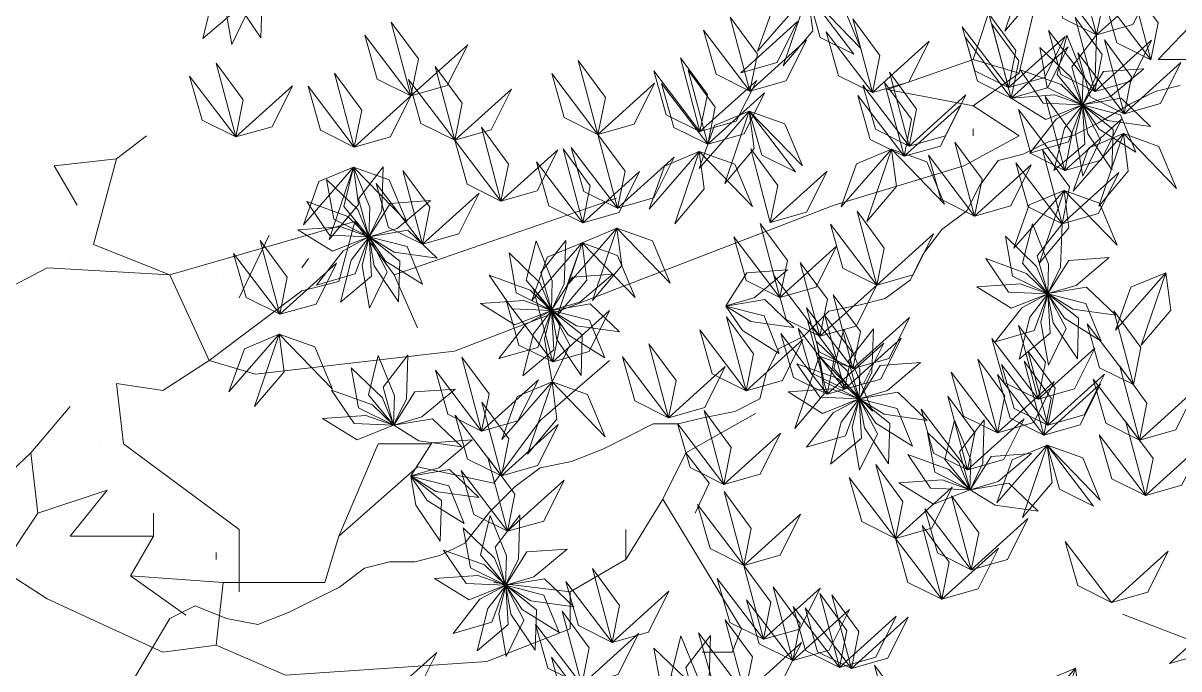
# Model space of a CAD drawing. Header units: inches. Extents: x 4350 to 28384, y -6772 to 993.
# Drawn here: x 24148.5 to 24239.2, y -1024.5 to -973.8 of the extents above; entities that cross this region are included whole.
import ezdxf

# ---------------------------------------------------------------- set-up
doc = ezdxf.new("R2010")
doc.units = ezdxf.units.IN
doc.header["$MEASUREMENT"] = 0
doc.layers.add('ARREDAMENTO', color=2, linetype='Continuous', lineweight=18)

# ---------------------------------------------------------------- blocks, each defined once
blk = doc.blocks.new('chioma jacaranda')
at = {"layer": 'ARREDAMENTO'}
for p, q in [((14697.241, -3512.01), (14699.059, -3504.195)), ((14699.059, -3504.195), (14697.241, -3512.01)), ((14693.606, -3510.919), (14695.424, -3505.467)), ((14712.326, -3506.557), (14708.146, -3510.919)), ((14686.882, -3513.282), (14693.606, -3510.919)), ((14697.241, -3512.01), (14693.606, -3510.919)), ((14708.146, -3510.919), (14712.871, -3510.919)), ((14693.606, -3514.554), (14697.241, -3512.01)), ((14686.882, -3513.282), (14693.606, -3514.554)), ((14697.241, -3516.917), (14693.606, -3514.554)), ((14626.361, -3518.734), (14628.724, -3516.917)), ((14692.879, -3519.279), (14697.241, -3516.917)), ((14693.606, -3516.372), (14693.606, -3516.917)), ((14621.454, -3519.279), (14626.361, -3518.734)), ((14624.543, -3525.459), (14626.361, -3518.734)), ((14623.271, -3522.369), (14621.454, -3519.279)), ((14621.454, -3519.279), (14621.454, -3519.279)), ((14682.702, -3522.369), (14692.879, -3519.279)), ((14665.618, -3521.824), (14648.17, -3527.821)), ((14652.896, -3533.819), (14682.702, -3522.369)), ((14645.081, -3523.641), (14630.541, -3527.821)), ((14643.808, -3528.367), (14645.081, -3523.641)), ((14648.17, -3527.821), (14645.081, -3523.641)), ((14638.356, -3524.732), (14635.993, -3529.639)), ((14630.541, -3527.821), (14624.543, -3525.459)), ((14622.726, -3526.549), (14622.726, -3526.549)), ((14641.446, -3526.549), (14640.9, -3527.276)), ((14612.912, -3531.456), (14620.909, -3527.276)), ((14620.909, -3527.276), (14630.541, -3527.821)), ((14630.541, -3527.821), (14633.631, -3534.546)), ((14634.176, -3527.821), (14634.176, -3527.821)), ((14648.17, -3527.821), (14649.988, -3532.002)), ((14640.9, -3529.094), (14643.808, -3528.367)), ((14633.631, -3534.546), (14640.9, -3529.094)), ((14637.266, -3535.636), (14652.896, -3533.819)), ((14629.996, -3536.909), (14633.631, -3534.546)), ((14633.631, -3534.546), (14629.996, -3536.909)), ((14633.631, -3534.546), (14637.266, -3535.636)), ((14659.62, -3539.271), (14665.073, -3534.546)), ((14626.906, -3541.089), (14626.361, -3536.363)), ((14626.361, -3536.363), (14629.996, -3536.909)), ((14619.636, -3541.816), (14622.726, -3538.181)), ((14671.07, -3541.816), (14676.522, -3538.726)), ((14655.985, -3544.178), (14659.62, -3539.271)), ((14625.089, -3541.089), (14625.089, -3541.089)), ((14635.993, -3547.813), (14626.906, -3541.089)), ((14646.898, -3541.089), (14643.808, -3548.359)), ((14651.078, -3541.089), (14646.898, -3541.089)), ((14619.636, -3541.816), (14616.547, -3544.724)), ((14620.182, -3546.541), (14619.636, -3541.816)), ((14671.07, -3541.816), (14669.253, -3545.451)), ((14672.888, -3544.178), (14671.07, -3541.816)), ((14643.808, -3548.359), (14649.988, -3542.906)), ((14649.988, -3542.906), (14655.985, -3544.178)), ((14671.797, -3546.541), (14672.888, -3544.178)), ((14625.634, -3544.724), (14620.182, -3546.541)), ((14622.726, -3548.359), (14625.634, -3544.724)), ((14666.345, -3550.176), (14669.253, -3545.451)), ((14669.253, -3545.451), (14675.432, -3555.628)), ((14620.182, -3546.541), (14617.274, -3550.903)), ((14620.182, -3546.541), (14620.182, -3546.541)), ((14629.269, -3548.359), (14629.269, -3546.541)), ((14671.797, -3546.541), (14671.797, -3546.541)), ((14635.993, -3552.72), (14635.993, -3547.813)), ((14666.345, -3547.813), (14666.345, -3547.813)), ((14666.345, -3547.813), (14666.345, -3550.176)), ((14622.726, -3548.359), (14629.269, -3548.359)), ((14629.269, -3548.359), (14627.451, -3551.448)), ((14642.718, -3551.993), (14643.808, -3548.359)), ((14634.176, -3549.631), (14634.176, -3550.176)), ((14661.983, -3552.72), (14666.345, -3550.176)), ((14617.274, -3550.903), (14620.909, -3553.266)), ((14634.721, -3551.993), (14627.451, -3551.448)), ((14627.451, -3551.448), (14631.813, -3554.538)), ((14634.176, -3556.901), (14634.721, -3551.993)), ((14634.721, -3551.993), (14642.718, -3551.993)), ((14661.983, -3552.72), (14655.985, -3551.993)), ((14620.909, -3553.266), (14629.996, -3557.446)), ((14661.983, -3555.628), (14661.983, -3552.72)), ((14655.44, -3558.173), (14661.983, -3555.628)), ((14675.432, -3555.628), (14674.705, -3557.446)), ((14629.996, -3557.446), (14634.176, -3556.901)), ((14634.176, -3556.901), (14639.628, -3559.263)), ((14674.705, -3557.446), (14672.342, -3557.446)), ((14639.628, -3559.263), (14655.44, -3558.173))]:
    blk.add_line(p, q, dxfattribs=at)
at = {"layer": 'ARREDAMENTO', "linetype": 'Continuous'}
blk.add_line((14705.349, -3554.459), (14710.529, -3556.448), dxfattribs=at)
at = {"layer": 'ARREDAMENTO'}
blk.add_lwpolyline([(14627.603, -3559.721), (14629.081, -3557.259), (14630.559, -3554.798), (14632.53, -3553.814), (14634.993, -3554.798), (14637.456, -3555.291), (14639.919, -3554.306), (14643.86, -3552.337), (14645.83, -3550.86), (14647.801, -3550.368), (14649.771, -3550.368), (14651.742, -3549.876), (14653.712, -3548.891), (14655.683, -3546.43), (14657.653, -3544.461), (14659.623, -3542.985), (14662.087, -3542.492), (14664.55, -3541.508), (14666.52, -3540.523), (14668.491, -3539.539), (14670.461, -3539.539), (14672.431, -3539.047), (14674.895, -3538.555), (14676.865, -3537.57), (14677.358, -3535.601), (14678.343, -3533.632), (14680.313, -3532.648), (14682.284, -3530.679), (14684.747, -3530.186), (14686.717, -3529.694), (14688.688, -3528.218), (14689.673, -3526.249), (14691.151, -3524.28), (14693.121, -3522.803), (14694.107, -3520.834), (14695.584, -3518.865), (14697.555, -3518.373), (14699.525, -3517.388), (14701.496, -3516.896), (14703.466, -3515.912), (14705.929, -3514.435), (14707.9, -3513.45), (14709.87, -3512.958)], dxfattribs=at)
at = {"layer": 'ARREDAMENTO', "lineweight": 0}
for points in [[(14698.022, -3503.016), (14698.412, -3505.955), (14696.096, -3508.696), (14698.022, -3503.016)], [(14703.313, -3509.001), (14703.898, -3506.095), (14701.771, -3503.205), (14703.313, -3509.001)], [(14633.132, -3509.277), (14633.957, -3505.97), (14635.371, -3504.147), (14635.564, -3507.225), (14633.132, -3509.277)], [(14635.416, -3509.743), (14634.824, -3506.386), (14635.374, -3504.146), (14636.803, -3506.879), (14635.416, -3509.743)], [(14637.691, -3509.24), (14635.786, -3506.414), (14635.377, -3504.144), (14637.794, -3506.059), (14637.691, -3509.24)], [(14703.313, -3509.001), (14700.66, -3507.68), (14699.683, -3504.227), (14703.313, -3509.001)], [(14703.313, -3509.001), (14706.166, -3508.194), (14707.766, -3504.982), (14703.313, -3509.001)], [(14707.561, -3510.945), (14708.146, -3508.039), (14706.019, -3505.149), (14707.561, -3510.945)], [(14680.63, -3505.749), (14677.894, -3506.89), (14676.689, -3510.27), (14680.63, -3505.749)], [(14680.63, -3505.749), (14681.02, -3508.687), (14678.704, -3511.429), (14680.63, -3505.749)], [(14684.261, -3510.523), (14681.607, -3509.202), (14680.63, -3505.749), (14684.261, -3510.523)], [(14680.63, -3505.749), (14683.423, -3506.744), (14684.804, -3510.056), (14680.63, -3505.749)], [(14707.561, -3510.945), (14704.908, -3509.624), (14703.931, -3506.171), (14707.561, -3510.945)], [(14649.478, -3513.789), (14650.063, -3510.883), (14647.936, -3507.993), (14649.478, -3513.789)], [(14676.088, -3513.41), (14676.673, -3510.504), (14674.546, -3507.614), (14676.088, -3513.41)], [(14675.373, -3511.973), (14678.226, -3511.166), (14679.826, -3507.954), (14675.373, -3511.973)], [(14685.71, -3513.521), (14686.295, -3510.615), (14684.167, -3507.725), (14685.71, -3513.521)], [(14696.395, -3513.138), (14696.98, -3510.232), (14694.853, -3507.342), (14696.395, -3513.138)], [(14703.165, -3513.438), (14703.749, -3510.532), (14701.622, -3507.642), (14703.165, -3513.438)], [(14676.088, -3513.41), (14673.435, -3512.089), (14672.458, -3508.636), (14676.088, -3513.41)], [(14685.71, -3513.521), (14683.056, -3512.2), (14682.079, -3508.747), (14685.71, -3513.521)], [(14696.395, -3513.138), (14693.741, -3511.817), (14692.764, -3508.364), (14696.395, -3513.138)], [(14696.614, -3513.952), (14697.199, -3511.046), (14695.072, -3508.156), (14696.614, -3513.952)], [(14703.165, -3513.438), (14700.511, -3512.117), (14699.534, -3508.664), (14703.165, -3513.438)], [(14703.313, -3509.001), (14703.194, -3512.408), (14702.19, -3514.484), (14701.361, -3511.513), (14703.313, -3509.001)], [(14649.478, -3513.789), (14646.824, -3512.468), (14645.847, -3509.015), (14649.478, -3513.789)], [(14649.478, -3513.789), (14652.331, -3512.982), (14653.93, -3509.77), (14649.478, -3513.789)], [(14676.088, -3513.41), (14678.941, -3512.603), (14680.54, -3509.391), (14676.088, -3513.41)], [(14685.71, -3513.521), (14688.562, -3512.714), (14690.162, -3509.502), (14685.71, -3513.521)], [(14696.614, -3513.952), (14693.96, -3512.631), (14692.983, -3509.178), (14696.614, -3513.952)], [(14696.395, -3513.138), (14699.248, -3512.331), (14700.847, -3509.119), (14696.395, -3513.138)], [(14700.983, -3509.02), (14702.259, -3512.18), (14702.187, -3514.486), (14700.221, -3512.109), (14700.983, -3509.02)], [(14703.165, -3513.438), (14706.017, -3512.631), (14707.617, -3509.419), (14703.165, -3513.438)], [(14705.461, -3515.184), (14706.046, -3512.278), (14703.919, -3509.388), (14705.461, -3515.184)], [(14672.169, -3516.588), (14672.754, -3513.681), (14670.627, -3510.791), (14672.169, -3516.588)], [(14696.614, -3513.952), (14699.467, -3513.146), (14701.066, -3509.933), (14696.614, -3513.952)], [(14698.861, -3509.985), (14701.313, -3512.353), (14702.185, -3514.489), (14699.422, -3513.118), (14698.861, -3509.985)], [(14705.461, -3515.184), (14702.807, -3513.863), (14701.83, -3510.41), (14705.461, -3515.184)], [(14635.73, -3517.01), (14636.315, -3514.104), (14634.187, -3511.214), (14635.73, -3517.01)], [(14652.916, -3517.27), (14653.501, -3514.364), (14651.373, -3511.474), (14652.916, -3517.27)], [(14664.156, -3516.811), (14664.741, -3513.905), (14662.613, -3511.015), (14664.156, -3516.811)], [(14707.024, -3511.651), (14704.413, -3513.842), (14702.198, -3514.485), (14703.85, -3511.881), (14707.024, -3511.651)], [(14705.461, -3515.184), (14708.314, -3514.377), (14709.913, -3511.165), (14705.461, -3515.184)], [(14635.73, -3517.01), (14633.076, -3515.689), (14632.099, -3512.236), (14635.73, -3517.01)], [(14645.026, -3517.808), (14645.611, -3514.902), (14643.484, -3512.012), (14645.026, -3517.808)], [(14652.916, -3517.27), (14650.262, -3515.949), (14649.285, -3512.496), (14652.916, -3517.27)], [(14664.156, -3516.811), (14661.502, -3515.49), (14660.525, -3512.037), (14664.156, -3516.811)], [(14672.169, -3516.588), (14669.515, -3515.267), (14668.538, -3511.814), (14672.169, -3516.588)], [(14672.78, -3517.576), (14673.365, -3514.67), (14671.237, -3511.78), (14672.78, -3517.576)], [(14672.169, -3516.588), (14675.022, -3515.781), (14676.621, -3512.568), (14672.169, -3516.588)], [(14688.595, -3517.723), (14689.18, -3514.817), (14687.053, -3511.927), (14688.595, -3517.723)], [(14697.316, -3511.73), (14700.519, -3512.896), (14702.184, -3514.493), (14699.102, -3514.364), (14697.316, -3511.73)], [(14635.73, -3517.01), (14638.582, -3516.203), (14640.182, -3512.991), (14635.73, -3517.01)], [(14645.026, -3517.808), (14642.372, -3516.487), (14641.395, -3513.034), (14645.026, -3517.808)], [(14652.916, -3517.27), (14655.768, -3516.463), (14657.368, -3513.251), (14652.916, -3517.27)], [(14664.156, -3516.811), (14667.008, -3516.005), (14668.608, -3512.792), (14664.156, -3516.811)], [(14672.78, -3517.576), (14670.126, -3516.255), (14669.149, -3512.802), (14672.78, -3517.576)], [(14688.595, -3517.723), (14685.941, -3516.402), (14684.964, -3512.949), (14688.595, -3517.723)], [(14688.189, -3518.527), (14688.774, -3515.621), (14686.647, -3512.731), (14688.189, -3518.527)], [(14645.026, -3517.808), (14647.879, -3517.001), (14649.478, -3513.789), (14645.026, -3517.808)], [(14672.78, -3517.576), (14675.632, -3516.77), (14677.232, -3513.557), (14672.78, -3517.576)], [(14688.189, -3518.527), (14685.535, -3517.206), (14684.558, -3513.753), (14688.189, -3518.527)], [(14688.595, -3517.723), (14691.448, -3516.916), (14693.047, -3513.704), (14688.595, -3517.723)], [(14696.614, -3513.952), (14700.014, -3513.715), (14702.184, -3514.496), (14699.317, -3515.632), (14696.614, -3513.952)], [(14700.804, -3519.64), (14701.388, -3516.734), (14699.261, -3513.844), (14700.804, -3519.64)], [(14707.537, -3516.181), (14704.162, -3515.707), (14702.202, -3514.491), (14705.243, -3513.977), (14707.537, -3516.181)], [(14676.036, -3514.977), (14673.3, -3516.118), (14672.095, -3519.498), (14676.036, -3514.977)], [(14676.036, -3514.977), (14676.426, -3517.916), (14674.11, -3520.657), (14676.036, -3514.977)], [(14679.667, -3519.751), (14677.013, -3518.43), (14676.036, -3514.977), (14679.667, -3519.751)], [(14676.036, -3514.977), (14678.828, -3515.972), (14680.21, -3519.284), (14676.036, -3514.977)], [(14688.189, -3518.527), (14691.042, -3517.721), (14692.641, -3514.508), (14688.189, -3518.527)], [(14700.804, -3519.64), (14698.15, -3518.319), (14697.173, -3514.866), (14700.804, -3519.64)], [(14698.058, -3518.277), (14700.157, -3515.591), (14702.19, -3514.501), (14701.115, -3517.392), (14698.058, -3518.277)], [(14699.955, -3519.632), (14700.78, -3516.324), (14702.193, -3514.502), (14702.387, -3517.58), (14699.955, -3519.632)], [(14702.238, -3520.098), (14701.647, -3516.741), (14702.197, -3514.501), (14703.626, -3517.234), (14702.238, -3520.098)], [(14704.514, -3519.594), (14702.608, -3516.769), (14702.2, -3514.498), (14704.617, -3516.414), (14704.514, -3519.594)], [(14706.388, -3518.209), (14703.498, -3516.403), (14702.201, -3514.495), (14705.189, -3515.262), (14706.388, -3518.209)], [(14656.547, -3522.044), (14657.131, -3519.138), (14655.004, -3516.248), (14656.547, -3522.044)], [(14700.804, -3519.64), (14703.656, -3518.833), (14705.256, -3515.621), (14700.804, -3519.64)], [(14665.698, -3522.608), (14666.283, -3519.701), (14664.156, -3516.811), (14665.698, -3522.608)], [(14705.409, -3516.751), (14702.673, -3517.892), (14701.467, -3521.272), (14705.409, -3516.751)], [(14705.409, -3516.751), (14705.798, -3519.69), (14703.483, -3522.431), (14705.409, -3516.751)], [(14705.409, -3516.751), (14708.201, -3517.746), (14709.582, -3521.058), (14705.409, -3516.751)], [(14656.547, -3522.044), (14653.893, -3520.723), (14652.916, -3517.27), (14656.547, -3522.044)], [(14656.547, -3522.044), (14659.399, -3521.237), (14660.999, -3518.025), (14656.547, -3522.044)], [(14662.962, -3523.749), (14663.547, -3520.842), (14661.42, -3517.952), (14662.962, -3523.749)], [(14665.698, -3522.608), (14663.044, -3521.287), (14662.067, -3517.834), (14665.698, -3522.608)], [(14677.692, -3523.726), (14678.277, -3520.82), (14676.149, -3517.93), (14677.692, -3523.726)], [(14687.2, -3517.966), (14684.464, -3519.107), (14683.259, -3522.487), (14687.2, -3517.966)], [(14687.2, -3517.966), (14687.59, -3520.904), (14685.274, -3523.646), (14687.2, -3517.966)], [(14687.2, -3517.966), (14689.992, -3518.961), (14691.374, -3522.273), (14687.2, -3517.966)], [(14693.732, -3523.223), (14694.317, -3520.317), (14692.19, -3517.427), (14693.732, -3523.223)], [(14700.597, -3523.821), (14701.182, -3520.915), (14699.055, -3518.025), (14700.597, -3523.821)], [(14662.962, -3523.749), (14660.308, -3522.428), (14659.331, -3518.974), (14662.962, -3523.749)], [(14665.698, -3522.608), (14668.551, -3521.801), (14670.15, -3518.589), (14665.698, -3522.608)], [(14672.117, -3518.155), (14669.381, -3519.296), (14668.175, -3522.676), (14672.117, -3518.155)], [(14672.117, -3518.155), (14672.506, -3521.093), (14670.191, -3523.835), (14672.117, -3518.155)], [(14672.117, -3518.155), (14674.909, -3519.15), (14676.291, -3522.462), (14672.117, -3518.155)], [(14693.732, -3523.223), (14691.079, -3521.902), (14690.102, -3518.449), (14693.732, -3523.223)], [(14644.974, -3519.375), (14642.238, -3520.516), (14641.032, -3523.896), (14644.974, -3519.375)], [(14644.974, -3519.375), (14645.363, -3522.314), (14643.048, -3525.055), (14644.974, -3519.375)], [(14644.974, -3519.375), (14646.25, -3522.535), (14646.178, -3524.841), (14644.212, -3522.464), (14644.974, -3519.375)], [(14644.974, -3519.375), (14647.766, -3520.37), (14649.148, -3523.682), (14644.974, -3519.375)], [(14647.304, -3519.356), (14647.185, -3522.762), (14646.181, -3524.839), (14645.352, -3521.868), (14647.304, -3519.356)], [(14650.381, -3525.434), (14650.966, -3522.528), (14648.839, -3519.638), (14650.381, -3525.434)], [(14662.962, -3523.749), (14665.815, -3522.942), (14667.414, -3519.729), (14662.962, -3523.749)], [(14677.692, -3523.726), (14680.544, -3522.919), (14682.144, -3519.707), (14677.692, -3523.726)], [(14693.732, -3523.223), (14696.585, -3522.417), (14698.184, -3519.204), (14693.732, -3523.223)], [(14700.597, -3523.821), (14697.943, -3522.5), (14696.966, -3519.047), (14700.597, -3523.821)], [(14700.597, -3523.821), (14703.45, -3523.014), (14705.049, -3519.802), (14700.597, -3523.821)], [(14642.852, -3520.34), (14645.304, -3522.708), (14646.176, -3524.844), (14643.413, -3523.472), (14642.852, -3520.34)], [(14650.381, -3525.434), (14647.727, -3524.113), (14646.75, -3520.66), (14650.381, -3525.434)], [(14650.381, -3525.434), (14653.234, -3524.627), (14654.833, -3521.415), (14650.381, -3525.434)], [(14700.751, -3521.207), (14698.015, -3522.348), (14696.81, -3525.728), (14700.751, -3521.207)], [(14700.751, -3521.207), (14701.141, -3524.146), (14698.825, -3526.887), (14700.751, -3521.207)], [(14700.751, -3521.207), (14703.544, -3522.202), (14704.925, -3525.514), (14700.751, -3521.207)], [(14641.307, -3522.085), (14644.51, -3523.251), (14646.175, -3524.847), (14643.093, -3524.718), (14641.307, -3522.085)], [(14651.015, -3522.006), (14648.404, -3524.197), (14646.189, -3524.84), (14647.841, -3522.236), (14651.015, -3522.006)], [(14686.042, -3528.64), (14686.627, -3525.733), (14684.5, -3522.843), (14686.042, -3528.64)], [(14640.605, -3524.307), (14644.005, -3524.07), (14646.175, -3524.851), (14643.308, -3525.987), (14640.605, -3524.307)], [(14651.528, -3526.536), (14648.153, -3526.062), (14646.193, -3524.846), (14649.234, -3524.332), (14651.528, -3526.536)], [(14665.646, -3524.175), (14662.91, -3525.316), (14661.704, -3528.696), (14665.646, -3524.175)], [(14665.646, -3524.175), (14666.035, -3527.113), (14663.72, -3529.855), (14665.646, -3524.175)], [(14665.646, -3524.175), (14668.438, -3525.17), (14669.82, -3528.482), (14665.646, -3524.175)], [(14678.448, -3529.611), (14679.033, -3526.705), (14676.905, -3523.815), (14678.448, -3529.611)], [(14686.042, -3528.64), (14683.388, -3527.318), (14682.411, -3523.865), (14686.042, -3528.64)], [(14698.267, -3523.84), (14699.543, -3527), (14699.471, -3529.306), (14697.504, -3526.929), (14698.267, -3523.84)], [(14700.597, -3523.821), (14700.478, -3527.227), (14699.474, -3529.304), (14698.644, -3526.333), (14700.597, -3523.821)], [(14639.185, -3530.93), (14639.77, -3528.024), (14637.642, -3525.134), (14639.185, -3530.93)], [(14642.049, -3528.632), (14644.148, -3525.946), (14646.181, -3524.856), (14645.106, -3527.747), (14642.049, -3528.632)], [(14643.946, -3529.986), (14644.771, -3526.679), (14646.184, -3524.857), (14646.378, -3527.935), (14643.946, -3529.986)], [(14646.229, -3530.452), (14645.638, -3527.096), (14646.188, -3524.856), (14647.617, -3527.589), (14646.229, -3530.452)], [(14648.505, -3529.949), (14646.599, -3527.123), (14646.191, -3524.853), (14648.608, -3526.769), (14648.505, -3529.949)], [(14650.379, -3528.564), (14647.489, -3526.758), (14646.192, -3524.85), (14649.18, -3525.617), (14650.379, -3528.564)], [(14659.298, -3525.152), (14660.575, -3528.313), (14660.502, -3530.618), (14658.536, -3528.242), (14659.298, -3525.152)], [(14662.91, -3525.316), (14660.174, -3526.457), (14658.968, -3529.837), (14662.91, -3525.316)], [(14661.629, -3525.133), (14661.509, -3528.54), (14660.506, -3530.616), (14659.676, -3527.646), (14661.629, -3525.133)], [(14662.91, -3525.316), (14663.299, -3528.254), (14660.984, -3530.996), (14662.91, -3525.316)], [(14662.91, -3525.316), (14665.702, -3526.311), (14667.084, -3529.623), (14662.91, -3525.316)], [(14678.448, -3529.611), (14675.794, -3528.29), (14674.817, -3524.837), (14678.448, -3529.611)], [(14686.042, -3528.64), (14688.895, -3527.833), (14690.494, -3524.62), (14686.042, -3528.64)], [(14696.145, -3524.805), (14698.597, -3527.173), (14699.468, -3529.309), (14696.705, -3527.937), (14696.145, -3524.805)], [(14639.185, -3530.93), (14636.531, -3529.609), (14635.554, -3526.156), (14639.185, -3530.93)], [(14657.177, -3526.118), (14659.628, -3528.485), (14660.5, -3530.621), (14657.737, -3529.25), (14657.177, -3526.118)], [(14678.448, -3529.611), (14681.3, -3528.804), (14682.9, -3525.592), (14678.448, -3529.611)], [(14639.185, -3530.93), (14642.037, -3530.123), (14643.637, -3526.911), (14639.185, -3530.93)], [(14681.59, -3532.659), (14682.175, -3529.753), (14680.047, -3526.863), (14681.59, -3532.659)], [(14694.6, -3526.55), (14697.803, -3527.716), (14699.467, -3529.312), (14696.386, -3529.183), (14694.6, -3526.55)], [(14704.307, -3526.471), (14701.696, -3528.661), (14699.481, -3529.305), (14701.134, -3526.701), (14704.307, -3526.471)], [(14655.631, -3527.862), (14658.834, -3529.028), (14660.499, -3530.625), (14657.417, -3530.496), (14655.631, -3527.862)], [(14665.339, -3527.783), (14662.728, -3529.974), (14660.513, -3530.618), (14662.165, -3528.013), (14665.339, -3527.783)], [(14679.033, -3527.442), (14676.422, -3529.632), (14674.207, -3530.276), (14675.859, -3527.671), (14679.033, -3527.442)], [(14681.59, -3532.659), (14678.936, -3531.338), (14677.959, -3527.885), (14681.59, -3532.659)], [(14708.737, -3527.664), (14706, -3528.805), (14704.795, -3532.185), (14708.737, -3527.664)], [(14708.737, -3527.664), (14709.126, -3530.603), (14706.811, -3533.344), (14708.737, -3527.664)], [(14660.606, -3534.663), (14661.191, -3531.757), (14659.063, -3528.867), (14660.606, -3534.663)], [(14681.59, -3532.659), (14684.443, -3531.852), (14686.042, -3528.64), (14681.59, -3532.659)], [(14693.898, -3528.772), (14697.298, -3528.534), (14699.468, -3529.316), (14696.6, -3530.451), (14693.898, -3528.772)], [(14704.821, -3531.001), (14701.446, -3530.527), (14699.485, -3529.311), (14702.527, -3528.796), (14704.821, -3531.001)], [(14654.929, -3530.085), (14658.329, -3529.847), (14660.5, -3530.628), (14657.632, -3531.764), (14654.929, -3530.085)], [(14679.547, -3531.972), (14676.171, -3531.497), (14674.211, -3530.282), (14677.252, -3529.767), (14679.547, -3531.972)], [(14684.176, -3535.196), (14684.761, -3532.29), (14682.634, -3529.4), (14684.176, -3535.196)], [(14695.342, -3533.097), (14697.44, -3530.411), (14699.473, -3529.321), (14698.398, -3532.212), (14695.342, -3533.097)], [(14697.238, -3534.451), (14698.063, -3531.144), (14699.477, -3529.321), (14699.671, -3532.4), (14697.238, -3534.451)], [(14699.522, -3534.917), (14698.93, -3531.561), (14699.481, -3529.32), (14700.91, -3532.054), (14699.522, -3534.917)], [(14701.798, -3534.414), (14699.892, -3531.588), (14699.483, -3529.318), (14701.901, -3531.234), (14701.798, -3534.414)], [(14703.672, -3533.029), (14700.782, -3531.223), (14699.485, -3529.315), (14702.473, -3530.082), (14703.672, -3533.029)], [(14656.373, -3534.409), (14658.472, -3531.724), (14660.505, -3530.634), (14659.43, -3533.525), (14656.373, -3534.409)], [(14660.606, -3534.663), (14657.952, -3533.342), (14656.975, -3529.889), (14660.606, -3534.663)], [(14658.27, -3535.764), (14659.095, -3532.457), (14660.508, -3530.634), (14660.702, -3533.712), (14658.27, -3535.764)], [(14660.554, -3536.23), (14659.962, -3532.873), (14660.512, -3530.633), (14661.941, -3533.366), (14660.554, -3536.23)], [(14662.829, -3535.727), (14660.923, -3532.901), (14660.515, -3530.631), (14662.932, -3532.546), (14662.829, -3535.727)], [(14665.852, -3532.314), (14662.477, -3531.839), (14660.517, -3530.624), (14663.558, -3530.109), (14665.852, -3532.314)], [(14664.704, -3534.341), (14661.813, -3532.535), (14660.517, -3530.627), (14663.504, -3531.394), (14664.704, -3534.341)], [(14660.606, -3534.663), (14663.458, -3533.856), (14665.058, -3530.644), (14660.606, -3534.663)], [(14678.398, -3534), (14675.507, -3532.193), (14674.211, -3530.286), (14677.198, -3531.053), (14678.398, -3534)], [(14684.176, -3535.196), (14681.522, -3533.875), (14680.545, -3530.422), (14684.176, -3535.196)], [(14706.196, -3536.453), (14706.781, -3533.546), (14704.654, -3530.656), (14706.196, -3536.453)], [(14675.787, -3536.937), (14676.372, -3534.031), (14674.245, -3531.141), (14675.787, -3536.937)], [(14682.154, -3537.203), (14682.739, -3534.297), (14680.611, -3531.407), (14682.154, -3537.203)], [(14683.52, -3536.818), (14684.105, -3533.912), (14681.978, -3531.022), (14683.52, -3536.818)], [(14684.176, -3535.196), (14687.029, -3534.389), (14688.628, -3531.177), (14684.176, -3535.196)], [(14706.196, -3536.453), (14703.542, -3535.132), (14702.565, -3531.679), (14706.196, -3536.453)], [(14639.132, -3532.497), (14636.396, -3533.638), (14635.191, -3537.018), (14639.132, -3532.497)], [(14639.132, -3532.497), (14639.522, -3535.435), (14637.206, -3538.177), (14639.132, -3532.497)], [(14639.132, -3532.497), (14641.925, -3533.492), (14643.306, -3536.804), (14639.132, -3532.497)], [(14675.787, -3536.937), (14673.134, -3535.616), (14672.157, -3532.163), (14675.787, -3536.937)], [(14682.154, -3537.203), (14679.5, -3535.882), (14678.523, -3532.429), (14682.154, -3537.203)], [(14683.52, -3536.818), (14680.866, -3535.497), (14679.889, -3532.044), (14683.52, -3536.818)], [(14683.451, -3532.096), (14684.727, -3535.256), (14684.655, -3537.562), (14682.689, -3535.185), (14683.451, -3532.096)], [(14685.781, -3532.077), (14685.662, -3535.483), (14684.658, -3537.56), (14683.828, -3534.589), (14685.781, -3532.077)], [(14698.717, -3537.598), (14699.302, -3534.692), (14697.175, -3531.802), (14698.717, -3537.598)], [(14669.705, -3539.045), (14670.29, -3536.138), (14668.163, -3533.248), (14669.705, -3539.045)], [(14675.787, -3536.937), (14678.64, -3536.13), (14680.24, -3532.918), (14675.787, -3536.937)], [(14681.329, -3533.061), (14683.781, -3535.429), (14684.652, -3537.565), (14681.89, -3536.193), (14681.329, -3533.061)], [(14682.154, -3537.203), (14685.006, -3536.396), (14686.606, -3533.184), (14682.154, -3537.203)], [(14683.52, -3536.818), (14686.373, -3536.011), (14687.972, -3532.799), (14683.52, -3536.818)], [(14698.717, -3537.598), (14696.063, -3536.277), (14695.086, -3532.824), (14698.717, -3537.598)], [(14646.911, -3534.167), (14648.188, -3537.327), (14648.115, -3539.633), (14646.149, -3537.256), (14646.911, -3534.167)], [(14649.242, -3534.148), (14649.123, -3537.554), (14648.119, -3539.631), (14647.289, -3536.66), (14649.242, -3534.148)], [(14655.027, -3540.092), (14655.612, -3537.186), (14653.484, -3534.296), (14655.027, -3540.092)], [(14669.705, -3539.045), (14667.051, -3537.724), (14666.074, -3534.27), (14669.705, -3539.045)], [(14681.538, -3534.226), (14681.927, -3537.164), (14679.612, -3539.906), (14681.538, -3534.226)], [(14681.538, -3534.226), (14684.33, -3535.221), (14685.711, -3538.533), (14681.538, -3534.226)], [(14699.481, -3539.639), (14700.066, -3536.733), (14697.938, -3533.843), (14699.481, -3539.639)], [(14698.717, -3537.598), (14701.57, -3536.791), (14703.169, -3533.579), (14698.717, -3537.598)], [(14644.79, -3535.132), (14647.242, -3537.5), (14648.113, -3539.636), (14645.35, -3538.265), (14644.79, -3535.132)], [(14655.027, -3540.092), (14652.373, -3538.771), (14651.396, -3535.318), (14655.027, -3540.092)], [(14669.705, -3539.045), (14672.558, -3538.238), (14674.157, -3535.025), (14669.705, -3539.045)], [(14679.784, -3534.806), (14682.987, -3535.972), (14684.652, -3537.568), (14681.57, -3537.439), (14679.784, -3534.806)], [(14689.492, -3534.727), (14686.88, -3536.917), (14684.665, -3537.561), (14686.318, -3534.957), (14689.492, -3534.727)], [(14695.521, -3540.236), (14696.106, -3537.33), (14693.979, -3534.44), (14695.521, -3540.236)], [(14699.481, -3539.639), (14696.827, -3538.318), (14695.85, -3534.865), (14699.481, -3539.639)], [(14699.164, -3540.418), (14699.748, -3537.512), (14697.621, -3534.622), (14699.164, -3540.418)], [(14706.675, -3540.804), (14707.26, -3537.898), (14705.132, -3535.008), (14706.675, -3540.804)], [(14655.027, -3540.092), (14657.879, -3539.286), (14659.479, -3536.073), (14655.027, -3540.092)], [(14660.554, -3536.23), (14657.817, -3537.371), (14656.612, -3540.751), (14660.554, -3536.23)], [(14660.554, -3536.23), (14660.943, -3539.169), (14658.628, -3541.91), (14660.554, -3536.23)], [(14660.554, -3536.23), (14663.346, -3537.225), (14664.727, -3540.537), (14660.554, -3536.23)], [(14695.521, -3540.236), (14692.867, -3538.915), (14691.89, -3535.462), (14695.521, -3540.236)], [(14695.521, -3540.236), (14698.374, -3539.43), (14699.973, -3536.217), (14695.521, -3540.236)], [(14699.164, -3540.418), (14696.51, -3539.097), (14695.533, -3535.644), (14699.164, -3540.418)], [(14699.481, -3539.639), (14702.333, -3538.833), (14703.933, -3535.62), (14699.481, -3539.639)], [(14706.675, -3540.804), (14704.021, -3539.483), (14703.044, -3536.03), (14706.675, -3540.804)], [(14643.244, -3536.877), (14646.447, -3538.043), (14648.112, -3539.639), (14645.03, -3539.51), (14643.244, -3536.877)], [(14652.952, -3536.798), (14650.341, -3538.989), (14648.126, -3539.632), (14649.778, -3537.028), (14652.952, -3536.798)], [(14679.082, -3537.028), (14682.482, -3536.791), (14684.652, -3537.572), (14681.784, -3538.708), (14679.082, -3537.028)], [(14690.005, -3539.257), (14686.63, -3538.783), (14684.669, -3537.567), (14687.711, -3537.052), (14690.005, -3539.257)], [(14699.164, -3540.418), (14702.016, -3539.612), (14703.616, -3536.399), (14699.164, -3540.418)], [(14706.675, -3540.804), (14709.527, -3539.997), (14711.127, -3536.785), (14706.675, -3540.804)], [(14656.58, -3543.614), (14657.165, -3540.707), (14655.037, -3537.817), (14656.58, -3543.614)], [(14680.526, -3541.353), (14682.625, -3538.667), (14684.657, -3537.577), (14683.582, -3540.468), (14680.526, -3541.353)], [(14682.423, -3542.707), (14683.247, -3539.4), (14684.661, -3537.578), (14684.855, -3540.656), (14682.423, -3542.707)], [(14684.706, -3543.173), (14684.114, -3539.817), (14684.665, -3537.577), (14686.094, -3540.31), (14684.706, -3543.173)], [(14686.982, -3542.67), (14685.076, -3539.844), (14684.668, -3537.574), (14687.085, -3539.49), (14686.982, -3542.67)], [(14688.856, -3541.285), (14685.966, -3539.479), (14684.669, -3537.571), (14687.657, -3538.338), (14688.856, -3541.285)], [(14693.166, -3543.147), (14693.751, -3540.241), (14691.624, -3537.351), (14693.166, -3543.147)], [(14642.542, -3539.099), (14645.942, -3538.862), (14648.113, -3539.643), (14645.245, -3540.779), (14642.542, -3539.099)], [(14656.58, -3543.614), (14653.926, -3542.293), (14652.949, -3538.84), (14656.58, -3543.614)], [(14674.046, -3544.282), (14674.631, -3541.376), (14672.504, -3538.486), (14674.046, -3544.282)], [(14693.166, -3543.147), (14690.512, -3541.826), (14689.535, -3538.373), (14693.166, -3543.147)], [(14653.466, -3541.328), (14650.09, -3540.854), (14648.13, -3539.638), (14651.171, -3539.124), (14653.466, -3541.328)], [(14656.58, -3543.614), (14659.432, -3542.807), (14661.032, -3539.594), (14656.58, -3543.614)], [(14674.046, -3544.282), (14671.392, -3542.961), (14670.415, -3539.508), (14674.046, -3544.282)], [(14692.162, -3539.233), (14693.439, -3542.393), (14693.366, -3544.699), (14691.4, -3542.322), (14692.162, -3539.233)], [(14694.493, -3539.214), (14694.374, -3542.62), (14693.37, -3544.697), (14692.54, -3541.726), (14694.493, -3539.214)], [(14693.166, -3543.147), (14696.019, -3542.341), (14697.618, -3539.128), (14693.166, -3543.147)], [(14707.154, -3545.155), (14707.739, -3542.249), (14705.611, -3539.359), (14707.154, -3545.155)], [(14674.046, -3544.282), (14676.899, -3543.475), (14678.498, -3540.263), (14674.046, -3544.282)], [(14690.041, -3540.198), (14692.493, -3542.566), (14693.364, -3544.702), (14690.601, -3543.33), (14690.041, -3540.198)], [(14707.154, -3545.155), (14704.5, -3543.834), (14703.523, -3540.381), (14707.154, -3545.155)], [(14654.283, -3540.786), (14651.671, -3542.977), (14649.456, -3543.621), (14651.109, -3541.016), (14654.283, -3540.786)], [(14699.428, -3541.206), (14696.692, -3542.347), (14695.487, -3545.727), (14699.428, -3541.206)], [(14699.428, -3541.206), (14699.818, -3544.145), (14697.502, -3546.887), (14699.428, -3541.206)], [(14703.059, -3545.98), (14700.405, -3544.659), (14699.428, -3541.206), (14703.059, -3545.98)], [(14699.428, -3541.206), (14702.221, -3542.202), (14703.602, -3545.514), (14699.428, -3541.206)], [(14707.154, -3545.155), (14710.006, -3544.348), (14711.606, -3541.136), (14707.154, -3545.155)], [(14657.059, -3547.965), (14657.644, -3545.059), (14655.516, -3542.169), (14657.059, -3547.965)], [(14688.496, -3541.943), (14691.698, -3543.109), (14693.363, -3544.705), (14690.281, -3544.576), (14688.496, -3541.943)], [(14698.203, -3541.864), (14695.592, -3544.055), (14693.377, -3544.698), (14695.03, -3542.094), (14698.203, -3541.864)], [(14654.796, -3545.317), (14651.421, -3544.842), (14649.46, -3543.627), (14652.502, -3543.112), (14654.796, -3545.317)], [(14657.059, -3547.965), (14654.405, -3546.644), (14653.428, -3543.191), (14657.059, -3547.965)], [(14687.518, -3548.522), (14688.103, -3545.616), (14685.976, -3542.726), (14687.518, -3548.522)], [(14651.773, -3548.73), (14649.867, -3545.904), (14649.459, -3543.634), (14651.876, -3545.55), (14651.773, -3548.73)], [(14653.647, -3547.345), (14650.757, -3545.538), (14649.46, -3543.631), (14652.448, -3544.397), (14653.647, -3547.345)], [(14657.059, -3547.965), (14659.911, -3547.158), (14661.511, -3543.946), (14657.059, -3547.965)], [(14687.518, -3548.522), (14684.864, -3547.201), (14683.887, -3543.748), (14687.518, -3548.522)], [(14687.793, -3544.165), (14691.194, -3543.928), (14693.364, -3544.709), (14690.496, -3545.845), (14687.793, -3544.165)], [(14698.717, -3546.394), (14695.341, -3545.92), (14693.381, -3544.704), (14696.422, -3544.19), (14698.717, -3546.394)], [(14675.613, -3550.646), (14676.198, -3547.74), (14674.071, -3544.85), (14675.613, -3550.646)], [(14687.518, -3548.522), (14690.371, -3547.715), (14691.97, -3544.503), (14687.518, -3548.522)], [(14693.466, -3550.987), (14694.051, -3548.081), (14691.924, -3545.191), (14693.466, -3550.987)], [(14675.613, -3550.646), (14672.959, -3549.325), (14671.982, -3545.872), (14675.613, -3550.646)], [(14655.704, -3546.728), (14656.981, -3549.888), (14656.909, -3552.193), (14654.942, -3549.817), (14655.704, -3546.728)], [(14658.035, -3546.709), (14657.916, -3550.115), (14656.912, -3552.192), (14656.082, -3549.221), (14658.035, -3546.709)], [(14675.613, -3550.646), (14678.466, -3549.839), (14680.065, -3546.627), (14675.613, -3550.646)], [(14693.466, -3550.987), (14690.812, -3549.666), (14689.835, -3546.213), (14693.466, -3550.987)], [(14693.466, -3550.987), (14696.319, -3550.18), (14697.918, -3546.968), (14693.466, -3550.987)], [(14653.583, -3547.693), (14656.035, -3550.061), (14656.906, -3552.196), (14654.143, -3550.825), (14653.583, -3547.693)], [(14691.149, -3553.296), (14691.734, -3550.39), (14689.606, -3547.5), (14691.149, -3553.296)], [(14691.149, -3553.296), (14688.495, -3551.975), (14687.518, -3548.522), (14691.149, -3553.296)], [(14704.484, -3553.542), (14701.83, -3552.221), (14700.853, -3548.768), (14704.484, -3553.542)], [(14652.038, -3549.437), (14655.241, -3550.603), (14656.905, -3552.2), (14653.824, -3552.071), (14652.038, -3549.437)], [(14661.745, -3549.358), (14659.134, -3551.549), (14656.919, -3552.193), (14658.572, -3549.588), (14661.745, -3549.358)], [(14691.149, -3553.296), (14694.001, -3552.489), (14695.601, -3549.277), (14691.149, -3553.296)], [(14704.484, -3553.542), (14707.336, -3552.736), (14708.936, -3549.523), (14704.484, -3553.542)], [(14677.156, -3556.442), (14677.741, -3553.536), (14675.613, -3550.646), (14677.156, -3556.442)], [(14651.336, -3551.66), (14654.736, -3551.422), (14656.906, -3552.204), (14654.038, -3553.339), (14651.336, -3551.66)], [(14665.273, -3556.684), (14665.858, -3553.778), (14663.73, -3550.888), (14665.273, -3556.684)], [(14652.78, -3555.984), (14654.878, -3553.299), (14656.911, -3552.209), (14655.836, -3555.1), (14652.78, -3555.984)], [(14654.676, -3557.339), (14655.501, -3554.032), (14656.915, -3552.209), (14657.109, -3555.288), (14654.676, -3557.339)], [(14656.96, -3557.805), (14656.368, -3554.448), (14656.918, -3552.208), (14658.348, -3554.942), (14656.96, -3557.805)], [(14659.236, -3557.302), (14657.33, -3554.476), (14656.921, -3552.206), (14659.339, -3554.122), (14659.236, -3557.302)], [(14662.259, -3553.889), (14658.884, -3553.414), (14656.923, -3552.199), (14659.964, -3551.684), (14662.259, -3553.889)], [(14661.11, -3555.917), (14658.22, -3554.11), (14656.923, -3552.203), (14659.911, -3552.969), (14661.11, -3555.917)], [(14665.273, -3556.684), (14662.619, -3555.363), (14661.642, -3551.91), (14665.273, -3556.684)], [(14677.156, -3556.442), (14674.502, -3555.121), (14673.525, -3551.668), (14677.156, -3556.442)], [(14677.156, -3556.442), (14680.008, -3555.635), (14681.608, -3552.423), (14677.156, -3556.442)], [(14679.46, -3558.112), (14680.045, -3555.206), (14677.918, -3552.316), (14679.46, -3558.112)], [(14665.273, -3556.684), (14668.125, -3555.877), (14669.725, -3552.665), (14665.273, -3556.684)], [(14679.46, -3558.112), (14676.807, -3556.791), (14675.83, -3553.338), (14679.46, -3558.112)], [(14683.119, -3558.646), (14683.704, -3555.74), (14681.577, -3552.85), (14683.119, -3558.646)], [(14684.056, -3558.736), (14684.641, -3555.83), (14682.513, -3552.94), (14684.056, -3558.736)], [(14662.884, -3560.019), (14663.469, -3557.113), (14661.342, -3554.223), (14662.884, -3560.019)], [(14679.46, -3558.112), (14682.313, -3557.306), (14683.912, -3554.093), (14679.46, -3558.112)], [(14683.119, -3558.646), (14680.466, -3557.325), (14679.489, -3553.872), (14683.119, -3558.646)], [(14684.056, -3558.736), (14681.402, -3557.415), (14680.425, -3553.962), (14684.056, -3558.736)], [(14709.029, -3558.343), (14711.881, -3557.537), (14713.481, -3554.324), (14709.029, -3558.343)], [(14662.884, -3560.019), (14660.23, -3558.698), (14659.253, -3555.245), (14662.884, -3560.019)], [(14675.697, -3560.713), (14676.282, -3557.807), (14674.154, -3554.917), (14675.697, -3560.713)], [(14683.119, -3558.646), (14685.972, -3557.839), (14687.572, -3554.627), (14683.119, -3558.646)], [(14684.056, -3558.736), (14686.908, -3557.929), (14688.508, -3554.717), (14684.056, -3558.736)], [(14662.884, -3560.019), (14665.737, -3559.212), (14667.336, -3556), (14662.884, -3560.019)], [(14670.672, -3556.163), (14671.948, -3559.323), (14671.876, -3561.628), (14669.91, -3559.252), (14670.672, -3556.163)], [(14673.002, -3556.144), (14672.883, -3559.55), (14671.879, -3561.627), (14671.05, -3558.656), (14673.002, -3556.144)], [(14675.697, -3560.713), (14673.043, -3559.392), (14672.066, -3555.939), (14675.697, -3560.713)], [(14675.697, -3560.713), (14678.549, -3559.906), (14680.149, -3556.694), (14675.697, -3560.713)], [(14647.052, -3561.488), (14649.905, -3560.681), (14651.504, -3557.469), (14647.052, -3561.488)], [(14662.064, -3563.643), (14662.649, -3560.736), (14660.522, -3557.846), (14662.064, -3563.643)], [(14668.55, -3557.128), (14671.002, -3559.496), (14671.874, -3561.631), (14669.111, -3560.26), (14668.55, -3557.128)], [(14687.42, -3564.275), (14688.005, -3561.369), (14685.877, -3558.479), (14687.42, -3564.275)], [(14687.42, -3564.275), (14688.005, -3561.369), (14685.877, -3558.479), (14687.42, -3564.275)], [(14701.656, -3558.717), (14698.92, -3559.858), (14697.715, -3563.238), (14701.656, -3558.717)], [(14701.656, -3558.717), (14702.046, -3561.656), (14699.731, -3564.397), (14701.656, -3558.717)]]:
    blk.add_lwpolyline(points, dxfattribs=at)

msp = doc.modelspace()

# ---------------------------------------------------------------- block references
msp.add_blockref('chioma jacaranda', (9529.428, 2534.277))

doc.saveas('drawing.dxf')
